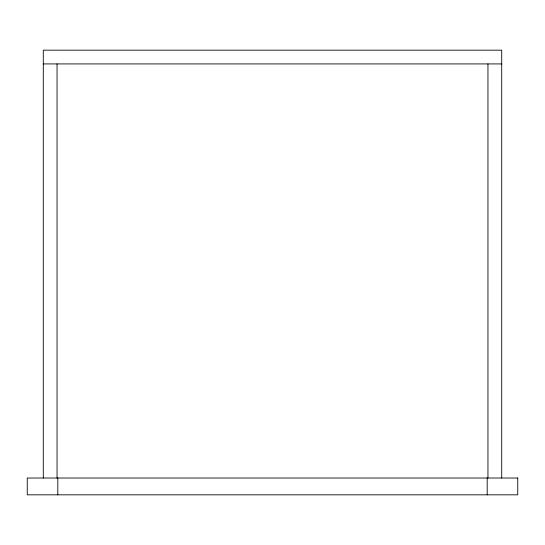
<?xml version="1.0" encoding="UTF-8"?>
<svg xmlns="http://www.w3.org/2000/svg" width="545" height="545" viewBox="0 0 545 545"><rect width="100%" height="100%" fill="white"/><g stroke="black" fill="none" stroke-linecap="round" stroke-linejoin="round"><path stroke-width="0.82" d="M43.293 63.922L501.707 63.922M501.707 478.019L501.707 50.167L43.293 50.167L43.293 478.019M487.952 63.922L487.952 478.019M487.189 478.019L487.189 494.833M57.811 478.019L57.811 494.833M57.048 63.922L57.048 478.019M517.75 478.019L27.25 478.019L27.25 494.833L517.75 494.833L517.75 478.019"/></g></svg>
